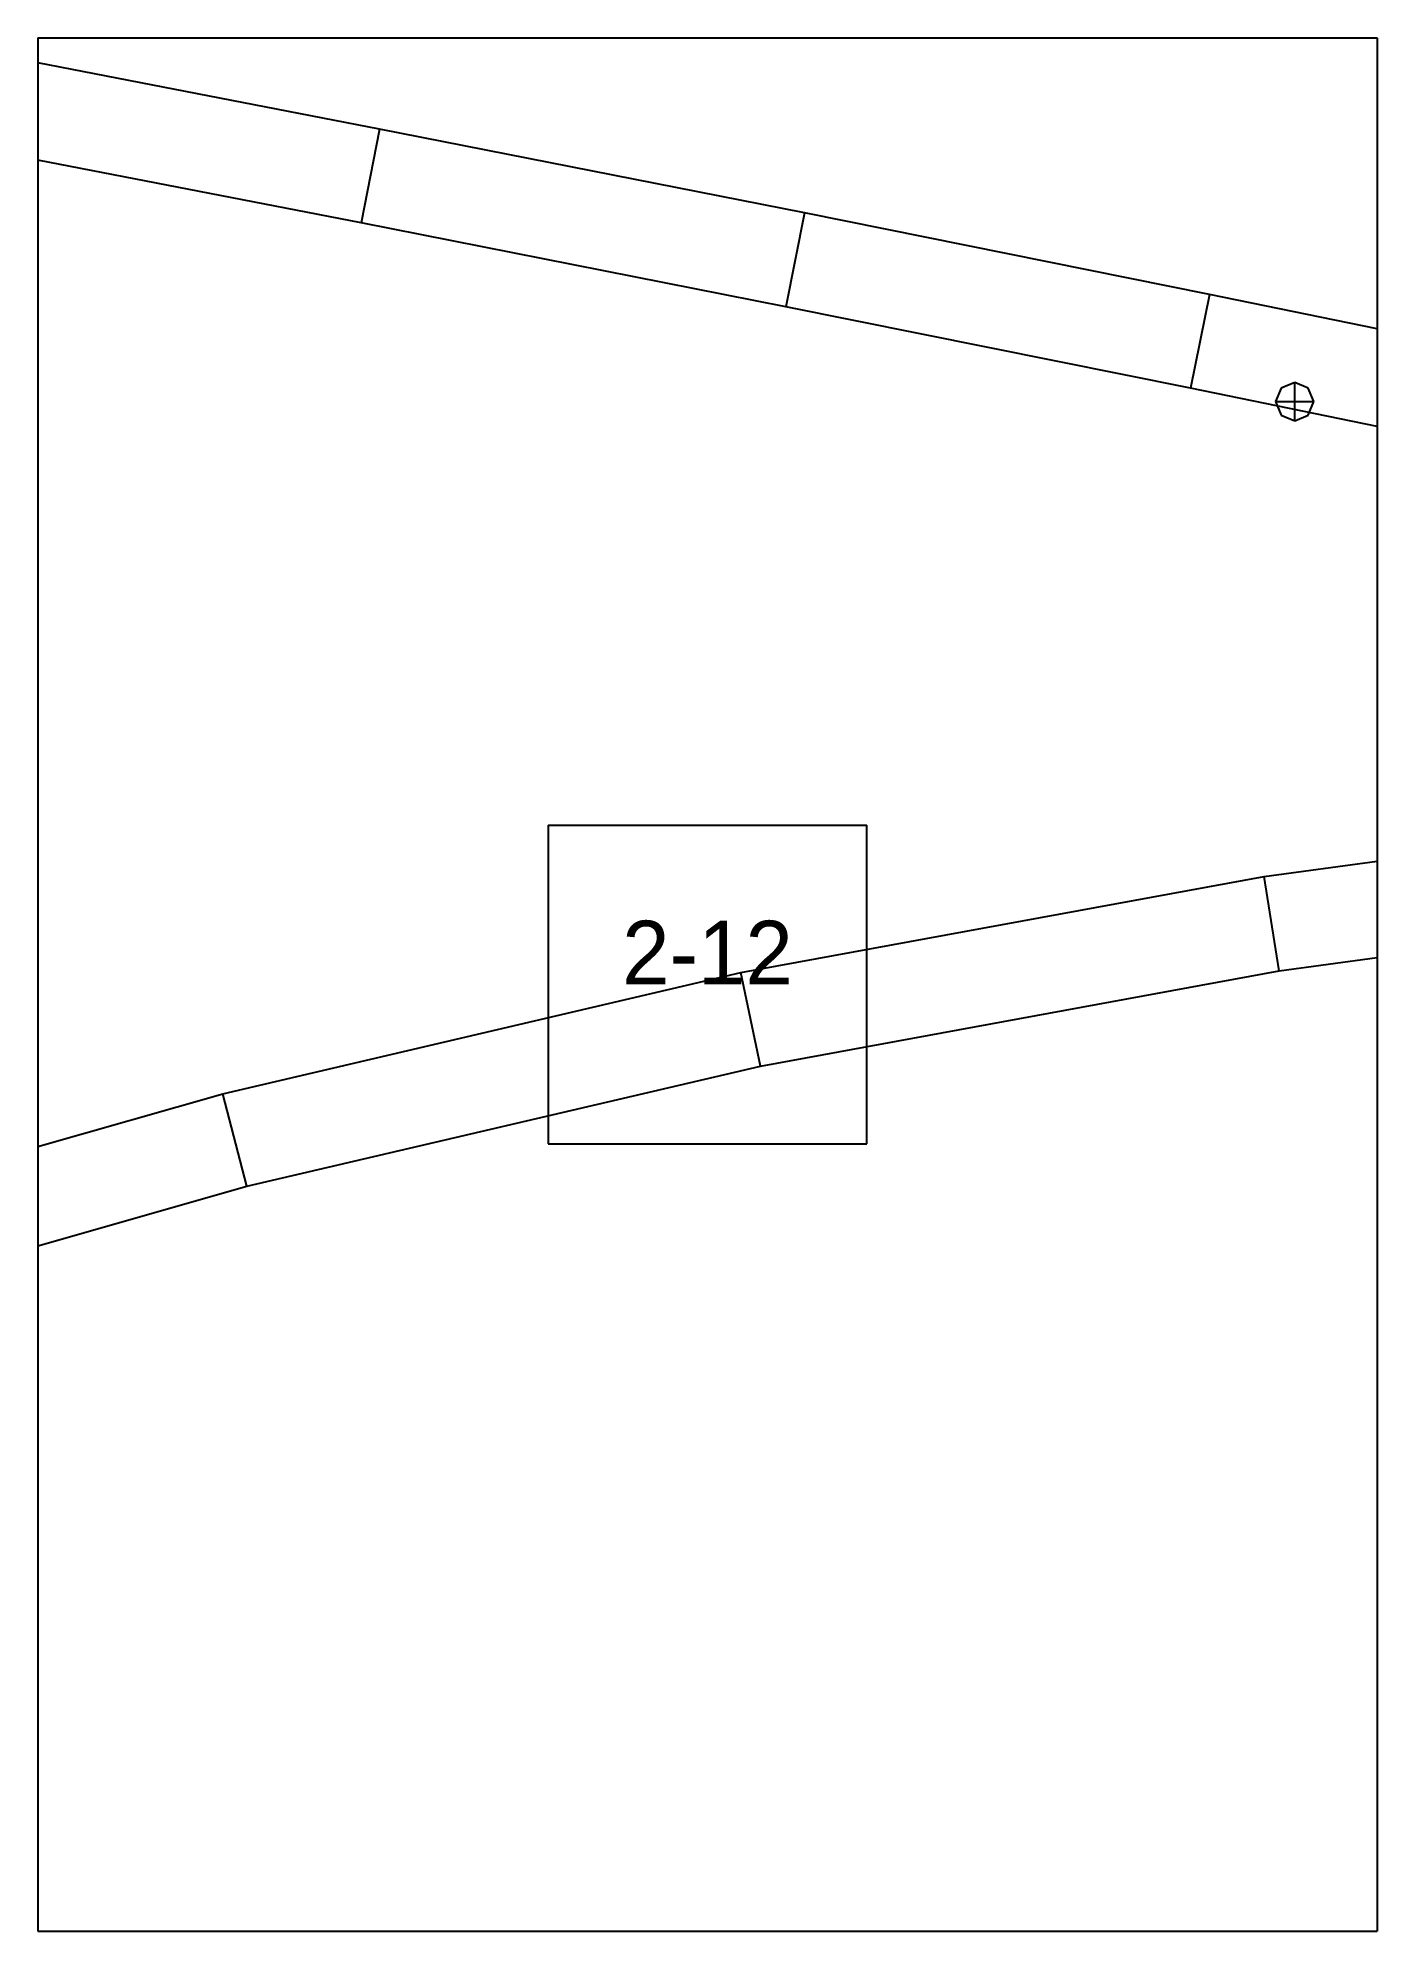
# Paper-space layout 'Plan 2-12' of a CAD drawing. Header units: metres, sheet in millimetres. Extents: x 0 to 210, y 0 to 297.
# The model-space entities are those that its viewports show. They can reach past a viewport. Long polylines and large blocks are cut down to what shows.
import ezdxf
from ezdxf.enums import TextEntityAlignment as Align

# ---------------------------------------------------------------- set-up
doc = ezdxf.new("R2010")
doc.units = ezdxf.units.M
for name, color, linetype in [('default', 7, 'Continuous'), ('TEXTLAYER', 7, 'Continuous'), ('VIEWPORTS', 7, 'Continuous')]:
    doc.layers.add(name, color=color, linetype=linetype)

msp = doc.modelspace()

# ---------------------------------------------------------------- linework, layer by layer
at = {"color": 9}
for p, q in [((2310, 0), (2310, -297)), ((2310, 0), (2310, -297)), ((2520, 0), (2520, -297)), ((2520, 0), (2520, -297)), ((2100, -297), (2310, -297)), ((2100, -297), (2310, -297)), ((2310, -297), (2520, -297)), ((2310, -297), (2310, -594)), ((2310, -297), (2520, -297)), ((2310, -297), (2310, -594)), ((2520, -297), (2730, -297)), ((2520, -297), (2520, -594)), ((2520, -297), (2730, -297)), ((2520, -297), (2520, -594)), ((2390, -420.5), (2440, -420.5)), ((2390, -420.5), (2390, -470.5)), ((2440, -470.5), (2440, -420.5)), ((2390, -470.5), (2440, -470.5)), ((2100, -594), (2310, -594)), ((2100, -594), (2310, -594)), ((2310, -594), (2520, -594)), ((2310, -594), (2310, -891)), ((2310, -594), (2520, -594)), ((2310, -594), (2310, -891)), ((2520, -594), (2730, -594)), ((2520, -594), (2520, -891)), ((2520, -594), (2730, -594)), ((2520, -594), (2520, -891))]:
    msp.add_line(p, q, dxfattribs=at)
at = {"layer": 'default', "color": 7, "linetype": 'Continuous'}
for p, q in [((2363.56, -311.3), (2294.32, -297.89)), ((2363.56, -311.3), (2360.68, -326.02)), ((2430.19, -324.46), (2363.56, -311.3)), ((2360.68, -326.02), (2291.5, -312.62)), ((2427.26, -339.18), (2360.68, -326.02)), ((2430.19, -324.46), (2427.26, -339.18)), ((2493.73, -337.24), (2430.19, -324.46)), ((2493.73, -337.24), (2490.75, -351.94)), ((2553.53, -349.52), (2493.73, -337.24)), ((2490.75, -351.94), (2427.26, -339.18)), ((2550.5, -364.21), (2490.75, -351.94)), ((2504.97, -351.95), (2504.09, -354.07)), ((2507.09, -351.07), (2504.97, -351.95)), ((2509.21, -351.95), (2507.09, -351.07)), ((2507.09, -357.07), (2507.09, -351.07)), ((2510.09, -354.07), (2509.21, -351.95)), ((2504.09, -354.07), (2504.97, -356.19)), ((2504.09, -354.07), (2510.09, -354.07)), ((2504.97, -356.19), (2507.09, -357.07)), ((2507.09, -357.07), (2509.21, -356.19)), ((2509.21, -356.19), (2510.09, -354.07)), ((2502.29, -428.54), (2584.96, -417.39)), ((2420.24, -443.63), (2502.29, -428.54)), ((2504.65, -443.36), (2502.29, -428.54)), ((2504.65, -443.36), (2586.61, -432.31)), ((2339.02, -462.63), (2420.24, -443.63)), ((2423.31, -458.32), (2420.24, -443.63)), ((2423.31, -458.32), (2504.65, -443.36)), ((2342.78, -477.15), (2423.31, -458.32)), ((2258.79, -485.49), (2339.02, -462.63)), ((2342.78, -477.15), (2339.02, -462.63)), ((2263.24, -499.82), (2342.78, -477.15))]:
    msp.add_line(p, q, dxfattribs=at)

# ---------------------------------------------------------------- texts
at = {"layer": 'TEXTLAYER', "color": 1}
msp.add_text('2-12', height=10, dxfattribs=at).set_placement((2415, -445.5), align=Align.CENTER)

psp = doc.layouts.new('Plan 2-12')

# ---------------------------------------------------------------- viewports
at = {"layer": 'VIEWPORTS'}
psp.add_viewport(center=(105, 148.5), size=(210, 297), view_center_point=(2415, -445.5), view_height=297, dxfattribs=at)

doc.saveas('drawing.dxf')
